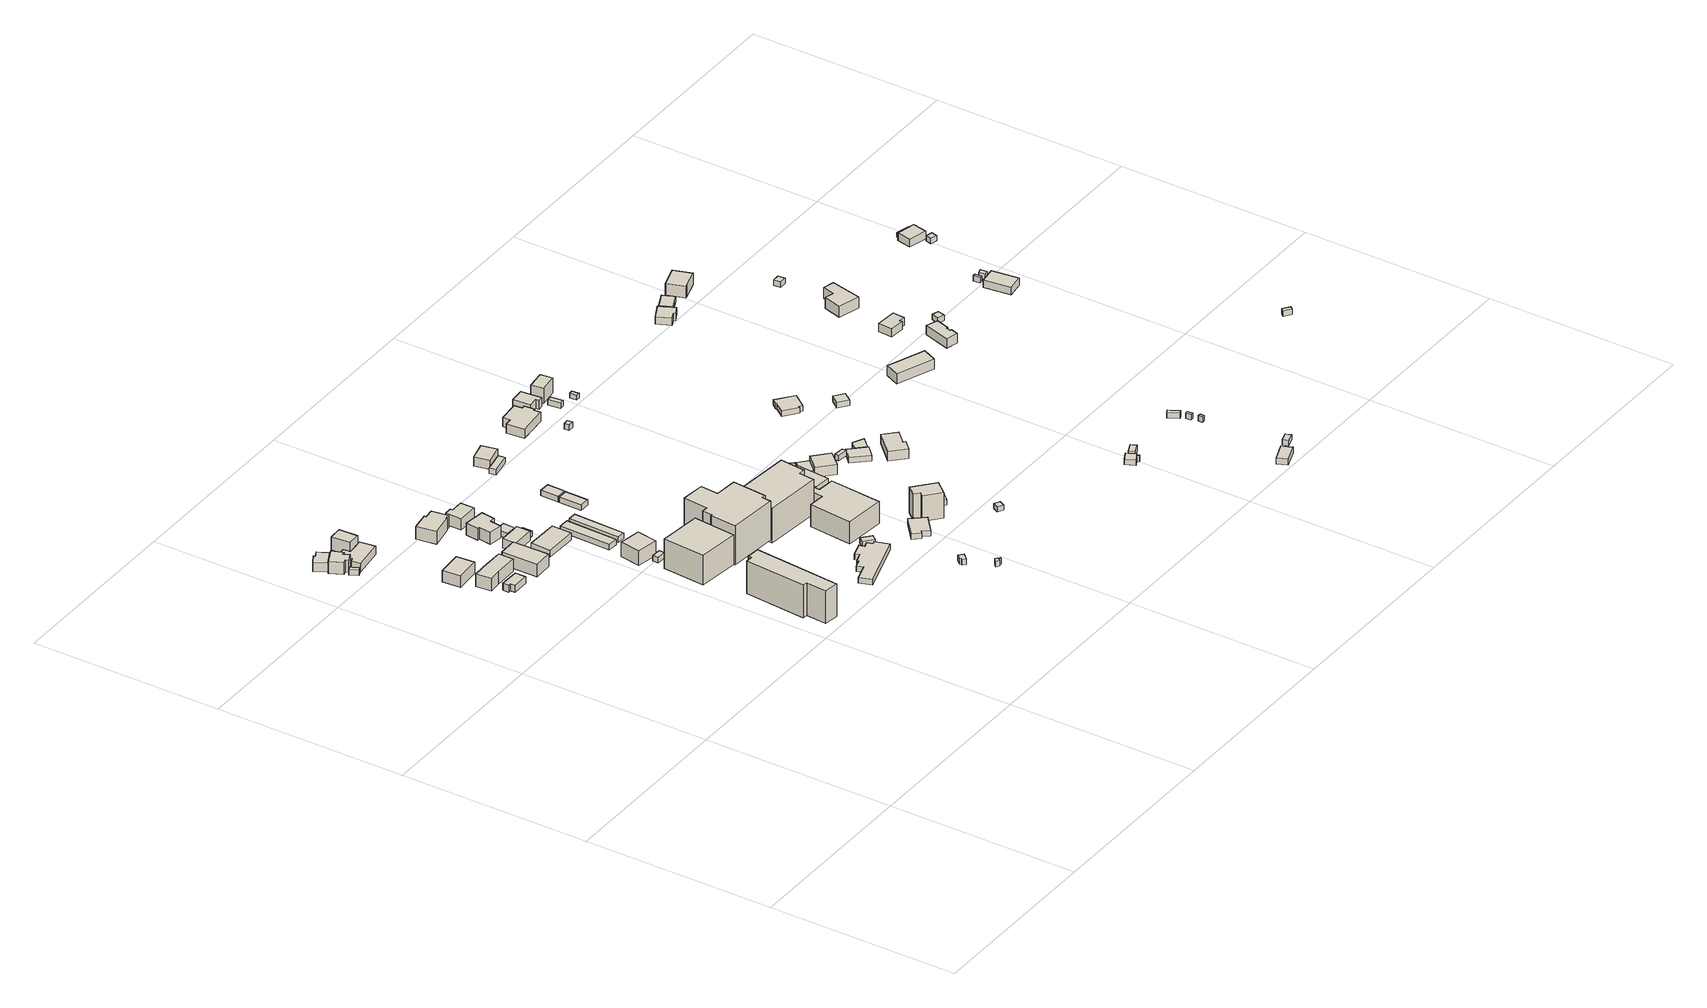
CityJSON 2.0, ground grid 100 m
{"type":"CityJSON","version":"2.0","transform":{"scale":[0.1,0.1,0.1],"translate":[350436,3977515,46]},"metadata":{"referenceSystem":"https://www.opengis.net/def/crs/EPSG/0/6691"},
"CityObjects":{
"building1":{"type":"Building","attributes":{"measuredHeight":3},"geometry":[{"type":"Solid","lod":"1","boundaries":[[[[0,1,2,3]],[[2,4,5,3]],[[1,6,4,2]],[[0,7,6,1]],[[3,5,7,0]],[[4,6,7,5]]]]}]},
"building2":{"type":"Building","attributes":{"measuredHeight":6.6},"geometry":[{"type":"Solid","lod":"1","boundaries":[[[[8,9,10,11,12,13]],[[12,14,15,13]],[[11,16,14,12]],[[10,17,16,11]],[[9,18,17,10]],[[8,19,18,9]],[[13,15,19,8]],[[14,16,17,18,19,15]]]]}]},
"building3":{"type":"Building","attributes":{"measuredHeight":7.2},"geometry":[{"type":"Solid","lod":"1","boundaries":[[[[20,21,22,23,24,25,26,27]],[[26,28,29,27]],[[25,30,28,26]],[[24,31,30,25]],[[23,32,31,24]],[[22,33,32,23]],[[21,34,33,22]],[[20,35,34,21]],[[27,29,35,20]],[[28,30,31,32,33,34,35,29]]]]}]},
"building4":{"type":"Building","attributes":{"measuredHeight":4.6},"geometry":[{"type":"Solid","lod":"1","boundaries":[[[[36,37,38,39,40,41,42,43]],[[42,44,45,43]],[[41,46,44,42]],[[40,47,46,41]],[[39,48,47,40]],[[38,49,48,39]],[[37,50,49,38]],[[36,51,50,37]],[[43,45,51,36]],[[44,46,47,48,49,50,51,45]]]]}]},
"building5":{"type":"Building","attributes":{"measuredHeight":7.9},"geometry":[{"type":"Solid","lod":"1","boundaries":[[[[52,53,54,55]],[[54,56,57,55]],[[53,58,56,54]],[[52,59,58,53]],[[55,57,59,52]],[[56,58,59,57]]]]}]},
"building6":{"type":"Building","attributes":{"measuredHeight":4.2},"geometry":[{"type":"Solid","lod":"1","boundaries":[[[[60,61,62,63,64,65]],[[64,66,67,65]],[[63,68,66,64]],[[62,69,68,63]],[[61,70,69,62]],[[60,71,70,61]],[[65,67,71,60]],[[66,68,69,70,71,67]]]]}]},
"building7":{"type":"Building","attributes":{"measuredHeight":7.7},"geometry":[{"type":"Solid","lod":"1","boundaries":[[[[72,73,74,75,76,77]],[[76,78,79,77]],[[75,80,78,76]],[[74,81,80,75]],[[73,82,81,74]],[[72,83,82,73]],[[77,79,83,72]],[[78,80,81,82,83,79]]]]}]},
"building8":{"type":"Building","attributes":{"measuredHeight":8.4},"geometry":[{"type":"Solid","lod":"1","boundaries":[[[[84,85,86,87]],[[86,88,89,87]],[[85,90,88,86]],[[84,91,90,85]],[[87,89,91,84]],[[88,90,91,89]]]]}]},
"building9":{"type":"Building","attributes":{"measuredHeight":8.6},"geometry":[{"type":"Solid","lod":"1","boundaries":[[[[92,93,94,95]],[[94,96,97,95]],[[93,98,96,94]],[[92,99,98,93]],[[95,97,99,92]],[[96,98,99,97]]]]}]},
"building10":{"type":"Building","attributes":{"measuredHeight":7.6},"geometry":[{"type":"Solid","lod":"1","boundaries":[[[[100,101,102,103,104,105,106,107]],[[106,108,109,107]],[[105,110,108,106]],[[104,111,110,105]],[[103,112,111,104]],[[102,113,112,103]],[[101,114,113,102]],[[100,115,114,101]],[[107,109,115,100]],[[108,110,111,112,113,114,115,109]]]]}]},
"building11":{"type":"Building","attributes":{"measuredHeight":17.8},"geometry":[{"type":"Solid","lod":"1","boundaries":[[[[116,117,118,119,120,121,122,123]],[[122,124,125,123]],[[121,126,124,122]],[[120,127,126,121]],[[119,128,127,120]],[[118,129,128,119]],[[117,130,129,118]],[[116,131,130,117]],[[123,125,131,116]],[[124,126,127,128,129,130,131,125]]]]}]},
"building12":{"type":"Building","attributes":{"measuredHeight":6.7},"geometry":[{"type":"Solid","lod":"1","boundaries":[[[[132,133,134,135]],[[134,136,137,135]],[[133,138,136,134]],[[132,139,138,133]],[[135,137,139,132]],[[136,138,139,137]]]]}]},
"building13":{"type":"Building","attributes":{"measuredHeight":8.3},"geometry":[{"type":"Solid","lod":"1","boundaries":[[[[140,141,142,143,144,145,146,147]],[[146,148,149,147]],[[145,150,148,146]],[[144,151,150,145]],[[143,152,151,144]],[[142,153,152,143]],[[141,154,153,142]],[[140,155,154,141]],[[147,149,155,140]],[[148,150,151,152,153,154,155,149]]]]}]},
"building14":{"type":"Building","attributes":{"measuredHeight":3.9},"geometry":[{"type":"Solid","lod":"1","boundaries":[[[[156,157,158,159]],[[158,160,161,159]],[[157,162,160,158]],[[156,163,162,157]],[[159,161,163,156]],[[160,162,163,161]]]]}]},
"building15":{"type":"Building","attributes":{"measuredHeight":3},"geometry":[{"type":"Solid","lod":"1","boundaries":[[[[164,165,166,167]],[[166,168,169,167]],[[165,170,168,166]],[[164,171,170,165]],[[167,169,171,164]],[[168,170,171,169]]]]}]},
"building16":{"type":"Building","attributes":{"measuredHeight":3},"geometry":[{"type":"Solid","lod":"1","boundaries":[[[[172,173,174,175]],[[174,176,177,175]],[[173,178,176,174]],[[172,179,178,173]],[[175,177,179,172]],[[176,178,179,177]]]]}]},
"building17":{"type":"Building","attributes":{"measuredHeight":7.9},"geometry":[{"type":"Solid","lod":"1","boundaries":[[[[180,181,182,183]],[[182,184,185,183]],[[181,186,184,182]],[[180,187,186,181]],[[183,185,187,180]],[[184,186,187,185]]]]}]},
"building18":{"type":"Building","attributes":{"measuredHeight":3},"geometry":[{"type":"Solid","lod":"1","boundaries":[[[[188,189,190,191]],[[190,192,193,191]],[[189,194,192,190]],[[188,195,194,189]],[[191,193,195,188]],[[192,194,195,193]]]]}]},
"building19":{"type":"Building","attributes":{"measuredHeight":7.8},"geometry":[{"type":"Solid","lod":"1","boundaries":[[[[196,197,198,199,200,201]],[[200,202,203,201]],[[199,204,202,200]],[[198,205,204,199]],[[197,206,205,198]],[[196,207,206,197]],[[201,203,207,196]],[[202,204,205,206,207,203]]]]}]},
"building20":{"type":"Building","attributes":{"measuredHeight":16.1},"geometry":[{"type":"Solid","lod":"1","boundaries":[[[[208,209,210,211]],[[210,212,213,211]],[[209,214,212,210]],[[208,215,214,209]],[[211,213,215,208]],[[212,214,215,213]]]]}]},
"building21":{"type":"Building","attributes":{"measuredHeight":3},"geometry":[{"type":"Solid","lod":"1","boundaries":[[[[216,217,218,219]],[[218,220,221,219]],[[217,222,220,218]],[[216,223,222,217]],[[219,221,223,216]],[[220,222,223,221]]]]}]},
"building22":{"type":"Building","attributes":{"measuredHeight":3},"geometry":[{"type":"Solid","lod":"1","boundaries":[[[[224,225,226,227]],[[226,228,229,227]],[[225,230,228,226]],[[224,231,230,225]],[[227,229,231,224]],[[228,230,231,229]]]]}]},
"building23":{"type":"Building","attributes":{"name":"日本医療科学大学","measuredHeight":21.3},"geometry":[{"type":"Solid","lod":"1","boundaries":[[[[232,233,234,235,236,237,238,239,240,241,242,243]],[[242,244,245,243]],[[241,246,244,242]],[[240,247,246,241]],[[239,248,247,240]],[[238,249,248,239]],[[237,250,249,238]],[[236,251,250,237]],[[235,252,251,236]],[[234,253,252,235]],[[233,254,253,234]],[[232,255,254,233]],[[243,245,255,232]],[[244,246,247,248,249,250,251,252,253,254,255,245]]]]}]},
"building24":{"type":"Building","attributes":{"measuredHeight":3},"geometry":[{"type":"Solid","lod":"1","boundaries":[[[[256,257,258,259]],[[258,260,261,259]],[[257,262,260,258]],[[256,263,262,257]],[[259,261,263,256]],[[260,262,263,261]]]]}]},
"building25":{"type":"Building","attributes":{"measuredHeight":3},"geometry":[{"type":"Solid","lod":"1","boundaries":[[[[264,265,266,267,268,269,270,271,272,273,274,275,276,277]],[[276,278,279,277]],[[275,280,278,276]],[[274,281,280,275]],[[273,282,281,274]],[[272,283,282,273]],[[271,284,283,272]],[[270,285,284,271]],[[269,286,285,270]],[[268,287,286,269]],[[267,288,287,268]],[[266,289,288,267]],[[265,290,289,266]],[[264,291,290,265]],[[277,279,291,264]],[[278,280,281,282,283,284,285,286,287,288,289,290,291,279]]]]}]},
"building26":{"type":"Building","attributes":{"measuredHeight":3},"geometry":[{"type":"Solid","lod":"1","boundaries":[[[[292,293,294,295]],[[294,296,297,295]],[[293,298,296,294]],[[292,299,298,293]],[[295,297,299,292]],[[296,298,299,297]]]]}]},
"building27":{"type":"Building","attributes":{"measuredHeight":3},"geometry":[{"type":"Solid","lod":"1","boundaries":[[[[300,301,302,303]],[[302,304,305,303]],[[301,306,304,302]],[[300,307,306,301]],[[303,305,307,300]],[[304,306,307,305]]]]}]},
"building28":{"type":"Building","attributes":{"measuredHeight":3},"geometry":[{"type":"Solid","lod":"1","boundaries":[[[[308,309,310,311,312,313]],[[312,314,315,313]],[[311,316,314,312]],[[310,317,316,311]],[[309,318,317,310]],[[308,319,318,309]],[[313,315,319,308]],[[314,316,317,318,319,315]]]]}]},
"building29":{"type":"Building","attributes":{"measuredHeight":3},"geometry":[{"type":"Solid","lod":"1","boundaries":[[[[320,321,322,323]],[[322,324,325,323]],[[321,326,324,322]],[[320,327,326,321]],[[323,325,327,320]],[[324,326,327,325]]]]}]},
"building30":{"type":"Building","attributes":{"measuredHeight":3},"geometry":[{"type":"Solid","lod":"1","boundaries":[[[[328,329,330,331,332,333]],[[332,334,335,333]],[[331,336,334,332]],[[330,337,336,331]],[[329,338,337,330]],[[328,339,338,329]],[[333,335,339,328]],[[334,336,337,338,339,335]]]]}]},
"building31":{"type":"Building","attributes":{"measuredHeight":6.9},"geometry":[{"type":"Solid","lod":"1","boundaries":[[[[340,341,342,343]],[[342,344,345,343]],[[341,346,344,342]],[[340,347,346,341]],[[343,345,347,340]],[[344,346,347,345]]]]}]},
"building32":{"type":"Building","attributes":{"measuredHeight":18.8},"geometry":[{"type":"Solid","lod":"1","boundaries":[[[[348,349,350,351,352,353,354,355,356,357]],[[356,358,359,357]],[[355,360,358,356]],[[354,361,360,355]],[[353,362,361,354]],[[352,363,362,353]],[[351,364,363,352]],[[350,365,364,351]],[[349,366,365,350]],[[348,367,366,349]],[[357,359,367,348]],[[358,360,361,362,363,364,365,366,367,359]]]]}]},
"building33":{"type":"Building","attributes":{"measuredHeight":12.1},"geometry":[{"type":"Solid","lod":"1","boundaries":[[[[368,369,370,371,372,373,374,375]],[[374,376,377,375]],[[373,378,376,374]],[[372,379,378,373]],[[371,380,379,372]],[[370,381,380,371]],[[369,382,381,370]],[[368,383,382,369]],[[375,377,383,368]],[[376,378,379,380,381,382,383,377]]]]}]},
"building34":{"type":"Building","attributes":{"measuredHeight":3},"geometry":[{"type":"Solid","lod":"1","boundaries":[[[[384,385,386,387,388,389]],[[388,390,391,389]],[[387,392,390,388]],[[386,393,392,387]],[[385,394,393,386]],[[384,395,394,385]],[[389,391,395,384]],[[390,392,393,394,395,391]]]]}]},
"building35":{"type":"Building","attributes":{"measuredHeight":12.6},"geometry":[{"type":"Solid","lod":"1","boundaries":[[[[396,397,398,399]],[[398,400,401,399]],[[397,402,400,398]],[[396,403,402,397]],[[399,401,403,396]],[[400,402,403,401]]]]}]},
"building36":{"type":"Building","attributes":{"measuredHeight":15.9},"geometry":[{"type":"Solid","lod":"1","boundaries":[[[[404,405,406,407,408,409]],[[408,410,411,409]],[[407,412,410,408]],[[406,413,412,407]],[[405,414,413,406]],[[404,415,414,405]],[[409,411,415,404]],[[410,412,413,414,415,411]]]]}]},
"building37":{"type":"Building","attributes":{"measuredHeight":7},"geometry":[{"type":"Solid","lod":"1","boundaries":[[[[416,417,418,419,420,421,422,423,424,425,426]],[[425,427,428,426]],[[424,429,427,425]],[[423,430,429,424]],[[422,431,430,423]],[[421,432,431,422]],[[420,433,432,421]],[[419,434,433,420]],[[418,435,434,419]],[[417,436,435,418]],[[416,437,436,417]],[[426,428,437,416]],[[427,429,430,431,432,433,434,435,436,437,428]]]]}]},
"building38":{"type":"Building","attributes":{"measuredHeight":3},"geometry":[{"type":"Solid","lod":"1","boundaries":[[[[438,439,440,441]],[[440,442,443,441]],[[439,444,442,440]],[[438,445,444,439]],[[441,443,445,438]],[[442,444,445,443]]]]}]},
"building39":{"type":"Building","attributes":{"measuredHeight":3},"geometry":[{"type":"Solid","lod":"1","boundaries":[[[[446,447,448,449]],[[448,450,451,449]],[[447,452,450,448]],[[446,453,452,447]],[[449,451,453,446]],[[450,452,453,451]]]]}]},
"building40":{"type":"Building","attributes":{"measuredHeight":2.7},"geometry":[{"type":"Solid","lod":"1","boundaries":[[[[454,455,456,457]],[[456,458,459,457]],[[455,460,458,456]],[[454,461,460,455]],[[457,459,461,454]],[[458,460,461,459]]]]}]},
"building41":{"type":"Building","attributes":{"measuredHeight":3},"geometry":[{"type":"Solid","lod":"1","boundaries":[[[[462,463,464,465]],[[464,466,467,465]],[[463,468,466,464]],[[462,469,468,463]],[[465,467,469,462]],[[466,468,469,467]]]]}]},
"building42":{"type":"Building","attributes":{"measuredHeight":3},"geometry":[{"type":"Solid","lod":"1","boundaries":[[[[470,471,472,473]],[[472,474,475,473]],[[471,476,474,472]],[[470,477,476,471]],[[473,475,477,470]],[[474,476,477,475]]]]}]},
"building43":{"type":"Building","attributes":{"measuredHeight":3},"geometry":[{"type":"Solid","lod":"1","boundaries":[[[[478,479,480,481]],[[480,482,483,481]],[[479,484,482,480]],[[478,485,484,479]],[[481,483,485,478]],[[482,484,485,483]]]]}]},
"building44":{"type":"Building","attributes":{"measuredHeight":3},"geometry":[{"type":"Solid","lod":"1","boundaries":[[[[486,487,488,489]],[[488,490,491,489]],[[487,492,490,488]],[[486,493,492,487]],[[489,491,493,486]],[[490,492,493,491]]]]}]},
"building45":{"type":"Building","attributes":{"measuredHeight":5.4},"geometry":[{"type":"Solid","lod":"1","boundaries":[[[[494,495,496,497]],[[496,498,499,497]],[[495,500,498,496]],[[494,501,500,495]],[[497,499,501,494]],[[498,500,501,499]]]]}]},
"building46":{"type":"Building","attributes":{"measuredHeight":6.6},"geometry":[{"type":"Solid","lod":"1","boundaries":[[[[502,503,504,505,506,507,508]],[[507,509,510,508]],[[506,511,509,507]],[[505,512,511,506]],[[504,513,512,505]],[[503,514,513,504]],[[502,515,514,503]],[[508,510,515,502]],[[509,511,512,513,514,515,510]]]]}]},
"building47":{"type":"Building","attributes":{"measuredHeight":3},"geometry":[{"type":"Solid","lod":"1","boundaries":[[[[516,517,518,519]],[[518,520,521,519]],[[517,522,520,518]],[[516,523,522,517]],[[519,521,523,516]],[[520,522,523,521]]]]}]},
"building48":{"type":"Building","attributes":{"measuredHeight":3},"geometry":[{"type":"Solid","lod":"1","boundaries":[[[[524,525,526,527]],[[526,528,529,527]],[[525,530,528,526]],[[524,531,530,525]],[[527,529,531,524]],[[528,530,531,529]]]]}]},
"building49":{"type":"Building","attributes":{"measuredHeight":9.2},"geometry":[{"type":"Solid","lod":"1","boundaries":[[[[532,533,534,535]],[[534,536,537,535]],[[533,538,536,534]],[[532,539,538,533]],[[535,537,539,532]],[[536,538,539,537]]]]}]},
"building50":{"type":"Building","attributes":{"measuredHeight":3},"geometry":[{"type":"Solid","lod":"1","boundaries":[[[[540,541,542,543]],[[542,544,545,543]],[[541,546,544,542]],[[540,547,546,541]],[[543,545,547,540]],[[544,546,547,545]]]]}]},
"building51":{"type":"Building","attributes":{"measuredHeight":2.6},"geometry":[{"type":"Solid","lod":"1","boundaries":[[[[548,549,550,551]],[[550,552,553,551]],[[549,554,552,550]],[[548,555,554,549]],[[551,553,555,548]],[[552,554,555,553]]]]}]},
"building52":{"type":"Building","attributes":{"measuredHeight":3},"geometry":[{"type":"Solid","lod":"1","boundaries":[[[[556,557,558,559]],[[558,560,561,559]],[[557,562,560,558]],[[556,563,562,557]],[[559,561,563,556]],[[560,562,563,561]]]]}]},
"building53":{"type":"Building","attributes":{"measuredHeight":7.1},"geometry":[{"type":"Solid","lod":"1","boundaries":[[[[564,565,566,567,568,569]],[[568,570,571,569]],[[567,572,570,568]],[[566,573,572,567]],[[565,574,573,566]],[[564,575,574,565]],[[569,571,575,564]],[[570,572,573,574,575,571]]]]}]},
"building54":{"type":"Building","attributes":{"measuredHeight":3},"geometry":[{"type":"Solid","lod":"1","boundaries":[[[[576,577,578,579,580,581,582,583]],[[582,584,585,583]],[[581,586,584,582]],[[580,587,586,581]],[[579,588,587,580]],[[578,589,588,579]],[[577,590,589,578]],[[576,591,590,577]],[[583,585,591,576]],[[584,586,587,588,589,590,591,585]]]]}]},
"building55":{"type":"Building","attributes":{"measuredHeight":3},"geometry":[{"type":"Solid","lod":"1","boundaries":[[[[592,593,594,595,596,597,598,599]],[[598,600,601,599]],[[597,602,600,598]],[[596,603,602,597]],[[595,604,603,596]],[[594,605,604,595]],[[593,606,605,594]],[[592,607,606,593]],[[599,601,607,592]],[[600,602,603,604,605,606,607,601]]]]}]},
"building56":{"type":"Building","attributes":{"measuredHeight":3},"geometry":[{"type":"Solid","lod":"1","boundaries":[[[[608,609,610,611]],[[610,612,613,611]],[[609,614,612,610]],[[608,615,614,609]],[[611,613,615,608]],[[612,614,615,613]]]]}]},
"building57":{"type":"Building","attributes":{"measuredHeight":3},"geometry":[{"type":"Solid","lod":"1","boundaries":[[[[616,617,618,619]],[[618,620,621,619]],[[617,622,620,618]],[[616,623,622,617]],[[619,621,623,616]],[[620,622,623,621]]]]}]},
"building58":{"type":"Building","attributes":{"measuredHeight":3.3},"geometry":[{"type":"Solid","lod":"1","boundaries":[[[[624,625,626,627]],[[626,628,629,627]],[[625,630,628,626]],[[624,631,630,625]],[[627,629,631,624]],[[628,630,631,629]]]]}]},
"building59":{"type":"Building","attributes":{"measuredHeight":3},"geometry":[{"type":"Solid","lod":"1","boundaries":[[[[632,633,634,635]],[[634,636,637,635]],[[633,638,636,634]],[[632,639,638,633]],[[635,637,639,632]],[[636,638,639,637]]]]}]},
"building60":{"type":"Building","attributes":{"measuredHeight":7.8},"geometry":[{"type":"Solid","lod":"1","boundaries":[[[[640,641,642,643]],[[642,644,645,643]],[[641,646,644,642]],[[640,647,646,641]],[[643,645,647,640]],[[644,646,647,645]]]]}]},
"building61":{"type":"Building","attributes":{"measuredHeight":3},"geometry":[{"type":"Solid","lod":"1","boundaries":[[[[648,649,650,651]],[[650,652,653,651]],[[649,654,652,650]],[[648,655,654,649]],[[651,653,655,648]],[[652,654,655,653]]]]}]},
"building62":{"type":"Building","attributes":{"measuredHeight":3},"geometry":[{"type":"Solid","lod":"1","boundaries":[[[[656,657,658,659]],[[658,660,661,659]],[[657,662,660,658]],[[656,663,662,657]],[[659,661,663,656]],[[660,662,663,661]]]]}]},
"building63":{"type":"Building","attributes":{"measuredHeight":3},"geometry":[{"type":"Solid","lod":"1","boundaries":[[[[664,665,666,667]],[[666,668,669,667]],[[665,670,668,666]],[[664,671,670,665]],[[667,669,671,664]],[[668,670,671,669]]]]}]},
"building64":{"type":"Building","attributes":{"measuredHeight":4.7},"geometry":[{"type":"Solid","lod":"1","boundaries":[[[[672,673,674,675,676,677]],[[676,678,679,677]],[[675,680,678,676]],[[674,681,680,675]],[[673,682,681,674]],[[672,683,682,673]],[[677,679,683,672]],[[678,680,681,682,683,679]]]]}]},
"building65":{"type":"Building","attributes":{"measuredHeight":3},"geometry":[{"type":"Solid","lod":"1","boundaries":[[[[684,685,686,687,688]],[[687,689,690,688]],[[686,691,689,687]],[[685,692,691,686]],[[684,693,692,685]],[[688,690,693,684]],[[689,691,692,693,690]]]]}]},
"building66":{"type":"Building","attributes":{"measuredHeight":7.3},"geometry":[{"type":"Solid","lod":"1","boundaries":[[[[694,695,696,697,698,699,700,701]],[[700,702,703,701]],[[699,704,702,700]],[[698,705,704,699]],[[697,706,705,698]],[[696,707,706,697]],[[695,708,707,696]],[[694,709,708,695]],[[701,703,709,694]],[[702,704,705,706,707,708,709,703]]]]}]},
"building67":{"type":"Building","attributes":{"measuredHeight":5.5},"geometry":[{"type":"Solid","lod":"1","boundaries":[[[[710,711,712,713,714,715]],[[714,716,717,715]],[[713,718,716,714]],[[712,719,718,713]],[[711,720,719,712]],[[710,721,720,711]],[[715,717,721,710]],[[716,718,719,720,721,717]]]]}]},
"building68":{"type":"Building","attributes":{"measuredHeight":8.5},"geometry":[{"type":"Solid","lod":"1","boundaries":[[[[722,723,724,725,726]],[[725,727,728,726]],[[724,729,727,725]],[[723,730,729,724]],[[722,731,730,723]],[[726,728,731,722]],[[727,729,730,731,728]]]]}]},
"building69":{"type":"Building","attributes":{"measuredHeight":8.6},"geometry":[{"type":"Solid","lod":"1","boundaries":[[[[732,733,734,735,736,737]],[[736,738,739,737]],[[735,740,738,736]],[[734,741,740,735]],[[733,742,741,734]],[[732,743,742,733]],[[737,739,743,732]],[[738,740,741,742,743,739]]]]}]},
"building70":{"type":"Building","attributes":{"measuredHeight":3},"geometry":[{"type":"Solid","lod":"1","boundaries":[[[[744,745,746,747]],[[746,748,749,747]],[[745,750,748,746]],[[744,751,750,745]],[[747,749,751,744]],[[748,750,751,749]]]]}]},
"building71":{"type":"Building","attributes":{"measuredHeight":3},"geometry":[{"type":"Solid","lod":"1","boundaries":[[[[752,753,754,755]],[[754,756,757,755]],[[753,758,756,754]],[[752,759,758,753]],[[755,757,759,752]],[[756,758,759,757]]]]}]},
"building72":{"type":"Building","attributes":{"measuredHeight":4.9},"geometry":[{"type":"Solid","lod":"1","boundaries":[[[[760,761,762,763]],[[762,764,765,763]],[[761,766,764,762]],[[760,767,766,761]],[[763,765,767,760]],[[764,766,767,765]]]]}]},
"building73":{"type":"Building","attributes":{"measuredHeight":3},"geometry":[{"type":"Solid","lod":"1","boundaries":[[[[768,769,770,771]],[[770,772,773,771]],[[769,774,772,770]],[[768,775,774,769]],[[771,773,775,768]],[[772,774,775,773]]]]}]},
"building74":{"type":"Building","attributes":{"measuredHeight":3},"geometry":[{"type":"Solid","lod":"1","boundaries":[[[[776,777,778,779]],[[778,780,781,779]],[[777,782,780,778]],[[776,783,782,777]],[[779,781,783,776]],[[780,782,783,781]]]]}]},
"building75":{"type":"Building","attributes":{"measuredHeight":3},"geometry":[{"type":"Solid","lod":"1","boundaries":[[[[784,785,786,787]],[[786,788,789,787]],[[785,790,788,786]],[[784,791,790,785]],[[787,789,791,784]],[[788,790,791,789]]]]}]},
"building76":{"type":"Building","attributes":{"measuredHeight":5.1},"geometry":[{"type":"Solid","lod":"1","boundaries":[[[[792,793,794,795,796,797]],[[796,798,799,797]],[[795,800,798,796]],[[794,801,800,795]],[[793,802,801,794]],[[792,803,802,793]],[[797,799,803,792]],[[798,800,801,802,803,799]]]]}]},
"building77":{"type":"Building","attributes":{"measuredHeight":3},"geometry":[{"type":"Solid","lod":"1","boundaries":[[[[804,805,806,807]],[[806,808,809,807]],[[805,810,808,806]],[[804,811,810,805]],[[807,809,811,804]],[[808,810,811,809]]]]}]},
"building78":{"type":"Building","attributes":{"measuredHeight":2.6},"geometry":[{"type":"Solid","lod":"1","boundaries":[[[[812,796,795,813]],[[795,814,815,813]],[[796,816,814,795]],[[812,817,816,796]],[[813,815,817,812]],[[814,816,817,815]]]]}]}
},
"vertices":[
[96,2997,150],[117,2955,150],[98,2945,150],[76,2989,150],[98,2945,180],[76,2989,180],[117,2955,180],[96,2997,180],
[34,3077,157],[1,3137,157],[46,3162,157],[51,3154,157],[83,3171,157],[111,3116,157],[83,3171,207],[111,3116,207],[51,3154,207],[46,3162,207],[1,3137,207],[34,3077,207],
[33,3072,153],[113,3111,153],[135,3053,153],[120,3049,153],[135,3019,153],[91,2998,153],[84,3012,153],[65,3005,153],[84,3012,218],[65,3005,218],[91,2998,218],[135,3019,218],[120,3049,218],[135,3053,218],[113,3111,218],[33,3072,218],
[275,3060,149],[286,2978,149],[128,2958,149],[122,3006,149],[141,3012,149],[134,3083,149],[183,3088,149],[186,3051,149],[183,3088,195],[186,3051,195],[134,3083,195],[141,3012,195],[122,3006,195],[128,2958,195],[286,2978,195],[275,3060,195],
[410,2622,136],[417,2528,136],[286,2518,136],[279,2613,136],[286,2518,198],[279,2613,198],[417,2528,198],[410,2622,198],
[479,2291,131],[394,2292,131],[392,2317,131],[377,2317,131],[378,2348,131],[480,2347,131],[378,2348,169],[480,2347,169],[377,2317,169],[392,2317,169],[394,2292,169],[479,2291,169],
[532,2392,132],[405,2391,132],[342,2386,132],[333,2467,132],[406,2470,132],[532,2471,132],[406,2470,200],[532,2471,200],[333,2467,200],[342,2386,200],[405,2391,200],[532,2392,200],
[267,3166,157],[271,3067,157],[205,3064,157],[198,3163,157],[205,3064,228],[198,3163,228],[271,3067,228],[267,3166,228],
[556,2278,130],[554,2468,130],[652,2470,130],[655,2280,130],[652,2470,199],[655,2280,199],[554,2468,199],[556,2278,199],
[666,2831,137],[643,2828,137],[644,2823,137],[523,2803,137],[507,2905,137],[599,2920,137],[601,2909,137],[652,2917,137],[601,2909,206],[652,2917,206],[599,2920,206],[507,2905,206],[523,2803,206],[644,2823,206],[643,2828,206],[666,2831,206],
[1155,1471,60],[1114,1014,60],[1038,1025,60],[1048,1134,60],[1022,1137,60],[1050,1461,60],[1084,1458,60],[1086,1477,60],[1084,1458,238],[1086,1477,238],[1050,1461,238],[1022,1137,238],[1048,1134,238],[1038,1025,238],[1114,1014,238],[1155,1471,238],
[792,2542,128],[792,2469,128],[671,2468,128],[671,2541,128],[671,2468,180],[671,2541,180],[792,2469,180],[792,2542,180],
[781,2724,130],[771,2650,130],[743,2653,130],[735,2592,130],[664,2602,130],[673,2669,130],[661,2670,130],[670,2738,130],[661,2670,195],[670,2738,195],[673,2669,195],[664,2602,195],[735,2592,195],[743,2653,195],[771,2650,195],[781,2724,195],
[905,2423,125],[904,2319,125],[731,2321,125],[732,2426,125],[731,2321,163],[732,2426,163],[904,2319,163],[905,2423,163],
[1011,1911,125],[1009,1880,125],[959,1883,125],[960,1913,125],[959,1883,155],[960,1913,155],[1009,1880,155],[1011,1911,155],
[806,2624,129],[804,2560,129],[747,2562,129],[749,2626,129],[747,2562,159],[749,2626,159],[804,2560,159],[806,2624,159],
[1027,2035,124],[1008,1927,124],[894,1947,124],[913,2055,124],[894,1947,203],[913,2055,203],[1008,1927,203],[1027,2035,203],
[827,2533,127],[828,2483,127],[807,2483,127],[806,2533,127],[807,2483,157],[806,2533,157],[828,2483,157],[827,2533,157],
[796,2776,132],[689,2776,132],[689,2862,132],[729,2862,132],[729,2850,132],[796,2850,132],[729,2850,194],[796,2850,194],[729,2862,194],[689,2862,194],[689,2776,194],[796,2776,194],
[1194,1836,97],[1173,1611,97],[954,1634,97],[972,1859,97],[954,1634,258],[972,1859,258],[1173,1611,258],[1194,1836,258],
[991,2399,122],[984,2128,122],[930,2130,122],[938,2401,122],[930,2130,152],[938,2401,152],[984,2128,152],[991,2399,152],
[1055,2399,122],[1048,2128,122],[1004,2129,122],[1010,2400,122],[1004,2129,152],[1010,2400,152],[1048,2128,152],[1055,2399,152],
[1373,1920,88],[1365,1825,88],[1484,1814,88],[1468,1633,88],[1448,1635,88],[1443,1588,88],[1182,1611,88],[1194,1750,88],[1203,1749,88],[1208,1803,88],[1237,1800,88],[1249,1931,88],[1237,1800,301],[1249,1931,301],[1208,1803,301],[1203,1749,301],[1194,1750,301],[1182,1611,301],[1443,1588,301],[1448,1635,301],[1468,1633,301],[1484,1814,301],[1365,1825,301],[1373,1920,301],
[1188,2535,122],[1187,2415,122],[1134,2416,122],[1136,2536,122],[1134,2416,152],[1136,2536,152],[1187,2415,152],[1188,2535,152],
[1506,1124,43],[1496,1157,43],[1538,1170,43],[1535,1179,43],[1583,1195,43],[1575,1218,43],[1646,1241,43],[1655,1213,43],[1685,1223,43],[1694,1194,43],[1711,1199,43],[1734,1126,43],[1443,1032,43],[1422,1097,43],[1443,1032,73],[1422,1097,73],[1734,1126,73],[1711,1199,73],[1694,1194,73],[1685,1223,73],[1655,1213,73],[1646,1241,73],[1575,1218,73],[1583,1195,73],[1535,1179,73],[1538,1170,73],[1496,1157,73],[1506,1124,73],
[1191,2634,123],[1190,2540,123],[1135,2540,123],[1136,2635,123],[1135,2540,153],[1136,2635,153],[1190,2540,153],[1191,2634,153],
[1743,1227,47],[1722,1202,47],[1675,1242,47],[1696,1267,47],[1675,1242,77],[1696,1267,77],[1722,1202,77],[1743,1227,77],
[1864,811,29],[1836,780,29],[1820,793,29],[1828,802,29],[1821,807,29],[1842,831,29],[1821,807,59],[1842,831,59],[1828,802,59],[1820,793,59],[1836,780,59],[1864,811,59],
[1261,2949,129],[1268,2914,129],[1160,2893,129],[1153,2928,129],[1160,2893,159],[1153,2928,159],[1268,2914,159],[1261,2949,159],
[1936,658,26],[1930,651,26],[1922,659,26],[1911,647,26],[1897,659,26],[1914,677,26],[1897,659,56],[1914,677,56],[1911,647,56],[1922,659,56],[1930,651,56],[1936,658,56],
[1281,2965,129],[1184,2942,129],[1166,3021,129],[1263,3044,129],[1166,3021,179],[1263,3044,179],[1184,2942,179],[1281,2965,179],
[1831,1782,52],[1818,1648,52],[1785,1651,52],[1777,1570,52],[1472,1598,52],[1484,1731,52],[1505,1729,52],[1510,1779,52],[1532,1777,52],[1534,1809,52],[1532,1777,240],[1534,1809,240],[1510,1779,240],[1505,1729,240],[1484,1731,240],[1472,1598,240],[1777,1570,240],[1785,1651,240],[1818,1648,240],[1831,1782,240],
[1907,1557,45],[1881,1283,45],[1668,1304,45],[1690,1531,45],[1776,1523,45],[1787,1645,45],[1823,1641,45],[1816,1565,45],[1823,1641,166],[1816,1565,166],[1787,1645,166],[1776,1523,166],[1690,1531,166],[1668,1304,166],[1881,1283,166],[1907,1557,166],
[1959,1178,38],[2017,1109,38],[1933,1038,38],[1905,1071,38],[1892,1060,38],[1861,1097,38],[1892,1060,68],[1861,1097,68],[1905,1071,68],[1933,1038,68],[2017,1109,68],[1959,1178,68],
[1942,1766,51],[1928,1590,51],[1839,1597,51],[1853,1773,51],[1839,1597,156],[1853,1773,156],[1928,1590,156],[1942,1766,156],
[2138,1129,42],[2083,1065,42],[2006,1131,42],[2022,1149,42],[1995,1172,42],[2034,1219,42],[1995,1172,183],[2034,1219,183],[2022,1149,183],[2006,1131,183],[2083,1065,183],[2138,1129,183],
[1633,3104,120],[1637,3066,120],[1637,3062,120],[1655,3064,120],[1660,3011,120],[1651,3010,120],[1654,2973,120],[1495,2958,120],[1486,3052,120],[1525,3055,120],[1522,3094,120],[1525,3055,170],[1522,3094,170],[1486,3052,170],[1495,2958,170],[1654,2973,170],[1651,3010,170],[1660,3011,170],[1655,3064,170],[1637,3062,170],[1637,3066,170],[1633,3104,170],
[2208,1143,45],[2179,1110,45],[2158,1129,45],[2187,1162,45],[2158,1129,75],[2187,1162,75],[2179,1110,75],[2208,1143,75],
[1696,2857,114],[1698,2829,114],[1667,2827,114],[1666,2854,114],[1667,2827,144],[1666,2854,144],[1698,2829,144],[1696,2857,144],
[2306,903,41],[2289,872,41],[2259,889,41],[2277,919,41],[2259,889,68],[2277,919,68],[2289,872,68],[2306,903,68],
[2014,1862,64],[2032,1839,64],[1996,1812,64],[1979,1836,64],[1996,1812,94],[1979,1836,94],[2032,1839,94],[2014,1862,94],
[2244,1181,45],[2215,1146,45],[2190,1166,45],[2219,1202,45],[2190,1166,75],[2219,1202,75],[2215,1146,75],[2244,1181,75],
[2097,1803,53],[2038,1740,53],[1993,1782,53],[2051,1845,53],[1993,1782,83],[2051,1845,83],[2038,1740,83],[2097,1803,83],
[2275,1218,46],[2246,1186,46],[2223,1207,46],[2252,1239,46],[2223,1207,76],[2252,1239,76],[2246,1186,76],[2275,1218,76],
[2181,1735,48],[2113,1662,48],[2036,1734,48],[2103,1806,48],[2036,1734,102],[2103,1806,102],[2113,1662,102],[2181,1735,102],
[1751,3146,118],[1759,3063,118],[1762,3037,118],[1735,3034,118],[1733,3052,118],[1684,3047,118],[1675,3138,118],[1684,3047,167],[1675,3138,167],[1733,3052,167],[1735,3034,167],[1762,3037,167],[1759,3063,167],[1751,3146,167],
[1813,3024,117],[1819,2960,117],[1794,2957,117],[1787,3021,117],[1794,2957,147],[1787,3021,147],[1819,2960,147],[1813,3024,147],
[2260,1731,52],[2259,1708,52],[2205,1713,52],[2206,1735,52],[2205,1713,82],[2206,1735,82],[2259,1708,82],[2260,1731,82],
[1874,3120,119],[1882,3056,119],[1784,3043,119],[1777,3107,119],[1784,3043,201],[1777,3107,201],[1882,3056,201],[1874,3120,201],
[2273,1719,47],[2347,1642,47],[2294,1592,47],[2221,1670,47],[2294,1592,77],[2221,1670,77],[2347,1642,77],[2273,1719,77],
[1916,2976,113],[1919,2938,113],[1898,2937,113],[1896,2974,113],[1898,2937,139],[1896,2974,139],[1919,2938,139],[1916,2976,139],
[2391,1696,48],[2343,1648,48],[2303,1690,48],[2334,1724,48],[2303,1690,78],[2334,1724,78],[2343,1648,78],[2391,1696,78],
[2496,1576,48],[2438,1517,48],[2448,1508,48],[2403,1461,48],[2332,1530,48],[2435,1635,48],[2332,1530,99],[2435,1635,99],[2403,1461,99],[2448,1508,99],[2438,1517,99],[2496,1576,99],
[2516,2148,52],[2461,2075,52],[2445,2087,52],[2439,2079,52],[2371,2131,52],[2413,2185,52],[2409,2188,52],[2429,2214,52],[2409,2188,82],[2429,2214,82],[2413,2185,82],[2371,2131,82],[2439,2079,82],[2445,2087,82],[2461,2075,82],[2516,2148,82],
[2973,657,22],[2998,610,22],[2989,605,22],[2995,593,22],[2986,588,22],[2980,599,22],[2952,584,22],[2927,632,22],[2952,584,52],[2927,632,52],[2980,599,52],[2986,588,52],[2995,593,52],[2989,605,52],[2998,610,52],[2973,657,52],
[2659,1974,46],[2624,1926,46],[2575,1964,46],[2611,2011,46],[2575,1964,76],[2611,2011,76],[2624,1926,76],[2659,1974,76],
[3044,677,22],[3057,647,22],[3007,625,22],[2994,655,22],[3007,625,52],[2994,655,52],[3057,647,52],[3044,677,52],
[3408,96,20],[3430,42,20],[3334,7,20],[3312,59,20],[3334,7,52],[3312,59,52],[3430,42,52],[3408,96,52],
[3506,136,19],[3517,108,19],[3468,91,19],[3458,121,19],[3468,91,49],[3458,121,49],[3517,108,49],[3506,136,49],
[3130,1849,39],[3096,1774,39],[2898,1851,39],[2933,1925,39],[2898,1851,93],[2933,1925,93],[3096,1774,93],[3130,1849,93],
[3375,692,21],[3405,638,21],[3386,628,21],[3357,682,21],[3386,628,51],[3357,682,51],[3405,638,51],[3375,692,51],
[3430,547,21],[3429,524,21],[3415,525,21],[3416,548,21],[3415,525,51],[3416,548,51],[3429,524,51],[3430,547,51],
[3416,609,21],[3418,581,21],[3403,580,21],[3401,608,21],[3403,580,51],[3401,608,51],[3418,581,51],[3416,609,51],
[2793,3081,39],[2832,3002,39],[2787,2979,39],[2782,2989,39],[2747,2971,39],[2712,3041,39],[2747,2971,78],[2712,3041,78],[2782,2989,78],[2787,2979,78],[2832,3002,78],[2793,3081,78],
[2893,3125,37],[2921,3065,37],[2877,3044,37],[2843,3028,37],[2815,3088,37],[2843,3028,67],[2815,3088,67],[2877,3044,67],[2921,3065,67],[2893,3125,67],
[3277,1826,33],[3321,1965,33],[3381,1942,33],[3359,1872,33],[3353,1873,33],[3346,1851,33],[3353,1848,33],[3340,1808,33],[3353,1848,84],[3340,1808,84],[3346,1851,84],[3353,1873,84],[3359,1872,84],[3381,1942,84],[3321,1965,84],[3277,1826,84],
[3334,2153,33],[3329,2089,33],[3297,2092,33],[3296,2078,33],[3218,2084,33],[3224,2161,33],[3218,2084,77],[3224,2161,77],[3296,2078,77],[3297,2092,77],[3329,2089,77],[3334,2153,77],
[3079,3074,39],[2981,3043,39],[2971,3040,39],[2941,3134,39],[3049,3168,39],[2941,3134,102],[3049,3168,102],[2971,3040,102],[2981,3043,102],[3079,3074,102],
[3371,2502,36],[3334,2339,36],[3221,2371,36],[3248,2467,36],[3295,2454,36],[3312,2517,36],[3295,2454,96],[3312,2517,96],[3248,2467,96],[3221,2371,96],[3334,2339,96],[3371,2502,96],
[3474,1998,33],[3462,1960,33],[3428,1971,33],[3440,2009,33],[3428,1971,63],[3440,2009,63],[3462,1960,63],[3474,1998,63],
[3316,2767,37],[3318,2730,37],[3281,2729,37],[3278,2766,37],[3281,2729,67],[3278,2766,67],[3318,2730,67],[3316,2767,67],
[3824,1831,20],[3806,1971,20],[3891,1982,20],[3909,1843,20],[3891,1982,60],[3909,1843,60],[3806,1971,60],[3824,1831,60],
[3840,2038,20],[3843,2003,20],[3827,2002,20],[3824,2037,20],[3827,2002,50],[3824,2037,50],[3843,2003,50],[3840,2038,50],
[3886,2039,19],[3889,2004,19],[3867,2000,19],[3861,2032,19],[3867,2000,49],[3861,2032,49],[3889,2004,49],[3886,2039,49],
[4414,697,7],[4402,680,7],[4368,706,7],[4380,722,7],[4368,706,37],[4380,722,37],[4402,680,37],[4414,697,37],
[4010,2417,11],[3913,2439,11],[3930,2515,11],[3945,2511,11],[4016,2495,11],[4027,2493,11],[4016,2495,53],[4027,2493,53],[3945,2511,53],[3930,2515,53],[3913,2439,53],[4010,2417,53],
[4030,2396,11],[4023,2366,11],[3989,2374,11],[3996,2404,11],[3989,2374,41],[3996,2404,41],[4023,2366,41],[4030,2396,41],
[4020,2515,11],[3950,2535,11],[3945,2511,37],[3950,2535,37],[4016,2495,37],[4020,2515,37]
]}
